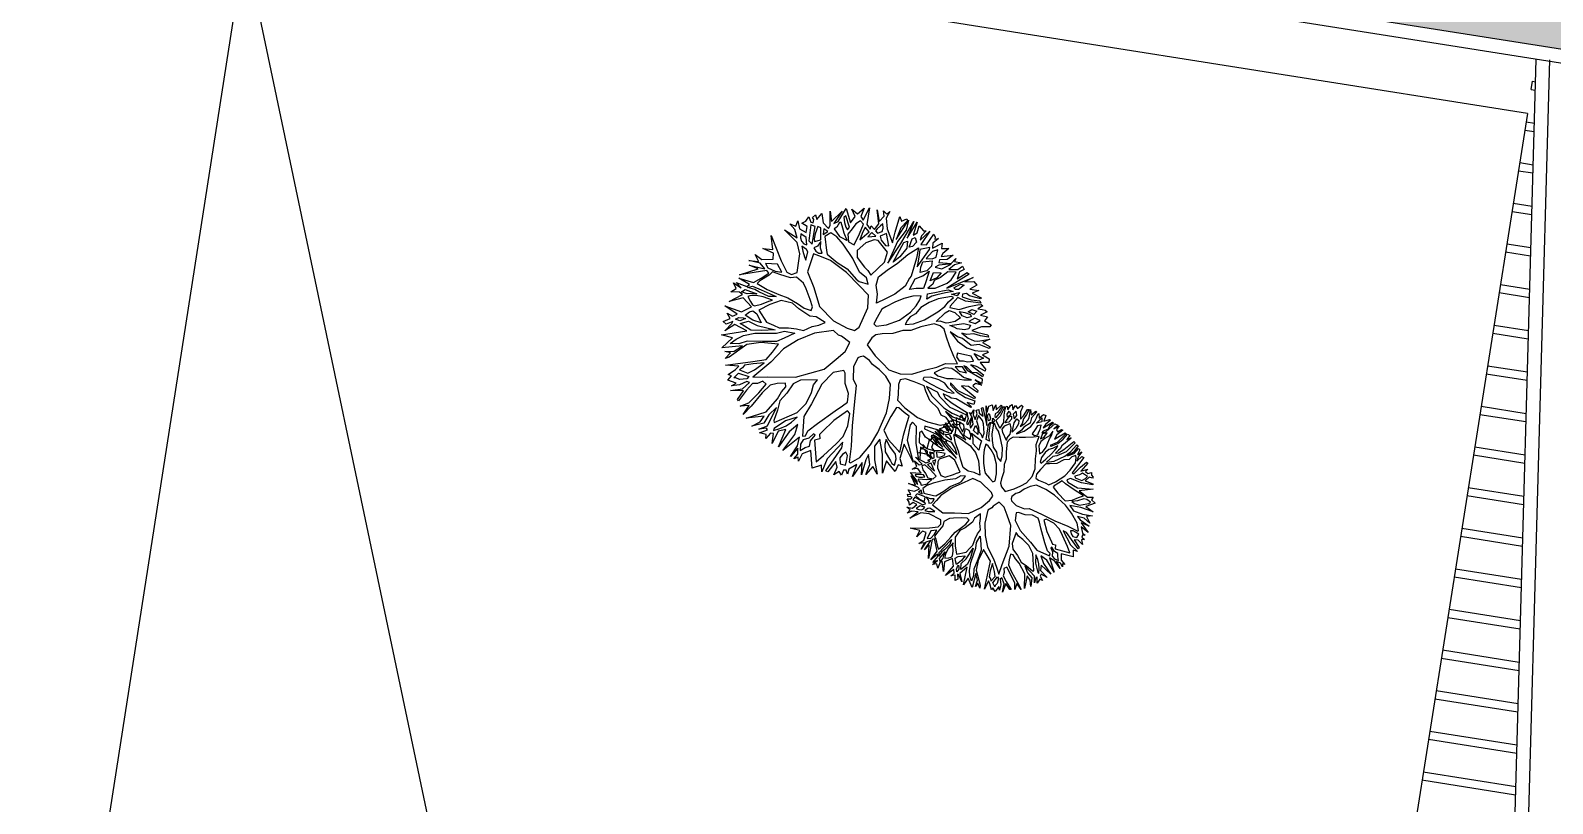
# Model space of a CAD drawing. Extents: x -640655 to -640254, y -1045449 to -1045159.
# Drawn here: x -640422.88 to -640400.66, y -1045404.73 to -1045393.44 of the extents above; entities that cross this region are included whole.
import ezdxf

# ---------------------------------------------------------------- set-up
doc = ezdxf.new("R2010")
doc.units = 0
doc.header["$MEASUREMENT"] = 0
doc.layers.get('0').update_dxf_attribs({"linetype": 'CONTINUOUS'})
for name, color, linetype in [('T_srafa', 8, 'CONTINUOUS'), ('T_stafaz', 7, 'CONTINUOUS'), ('T_tenka', 4, 'CONTINUOUS'), ('T_tlusta', 1, 'CONTINUOUS')]:
    doc.layers.add(name, color=color, linetype=linetype)

# ---------------------------------------------------------------- blocks, each defined once
blk = doc.blocks.new('A$C0C461CEA')
for p, q in [((0.101, 0.706), (0.094, 0.804)), ((0.094, 0.804), (0.195, 0.61)), ((0.214, 0.725), (0.134, 0.788)), ((0.134, 0.788), (0.212, 0.751)), ((0.191, 0.795), (0.205, 0.826)), ((0.231, 0.749), (0.191, 0.795)), ((0.205, 0.826), (0.247, 0.779)), ((0.247, 0.779), (0.283, 0.818)), ((0.283, 0.818), (0.273, 0.766)), ((0.303, 0.735), (0.335, 0.855)), ((0.335, 0.855), (0.332, 0.706)), ((0.448, 0.732), (0.381, 0.832)), ((0.381, 0.832), (0.473, 0.745)), ((0.483, 0.777), (0.463, 0.845)), ((0.463, 0.845), (0.503, 0.812)), ((0.473, 0.745), (0.483, 0.777)), ((0.503, 0.812), (0.541, 0.849)), ((0.541, 0.849), (0.523, 0.775)), ((0.523, 0.775), (0.552, 0.829)), ((0.552, 0.829), (0.55, 0.733)), ((0.572, 0.716), (0.592, 0.82)), ((0.592, 0.82), (0.599, 0.69)), ((0.732, 0.619), (0.623, 0.824)), ((0.623, 0.824), (0.721, 0.691)), ((0.721, 0.691), (0.725, 0.772)), ((0.725, 0.772), (0.739, 0.638)), ((0.773, 0.691), (0.762, 0.79)), ((0.762, 0.79), (0.78, 0.708)), ((-0.108, 0.579), (-0.136, 0.688)), ((-0.136, 0.688), (-0.031, 0.479)), ((-0.062, 0.681), (-0.084, 0.71)), ((-0.084, 0.71), (-0.025, 0.681)), ((0.086, 0.573), (-0.062, 0.681)), ((-0.025, 0.681), (-0.029, 0.73)), ((-0.029, 0.73), (-0.001, 0.656)), ((0.063, 0.606), (-0.009, 0.765)), ((-0.009, 0.765), (0.101, 0.706)), ((-0.001, 0.656), (0.063, 0.606)), ((0.049, 0.709), (0.1, 0.674)), ((0.071, 0.64), (0.049, 0.709)), ((0.1, 0.674), (0.148, 0.626)), ((0.195, 0.61), (0.214, 0.725)), ((0.212, 0.751), (0.231, 0.749)), ((0.212, 0.581), (0.226, 0.644)), ((0.226, 0.644), (0.236, 0.684)), ((0.236, 0.684), (0.278, 0.625)), ((0.256, 0.734), (0.28, 0.713)), ((0.257, 0.695), (0.256, 0.734)), ((0.272, 0.676), (0.257, 0.695)), ((0.291, 0.657), (0.272, 0.676)), ((0.273, 0.766), (0.303, 0.735)), ((0.28, 0.713), (0.29, 0.678)), ((0.29, 0.678), (0.291, 0.657)), ((0.298, 0.594), (0.316, 0.668)), ((0.316, 0.668), (0.354, 0.641)), ((0.332, 0.706), (0.398, 0.641)), ((0.398, 0.641), (0.448, 0.732)), ((0.438, 0.663), (0.419, 0.639)), ((0.471, 0.697), (0.438, 0.663)), ((0.482, 0.682), (0.471, 0.697)), ((0.492, 0.669), (0.482, 0.682)), ((0.49, 0.711), (0.491, 0.762)), ((0.505, 0.682), (0.49, 0.711)), ((0.491, 0.762), (0.519, 0.739)), ((0.503, 0.634), (0.492, 0.669)), ((0.518, 0.634), (0.505, 0.682)), ((0.519, 0.739), (0.518, 0.634)), ((0.539, 0.622), (0.547, 0.66)), ((0.544, 0.723), (0.568, 0.689)), ((0.547, 0.66), (0.544, 0.723)), ((0.55, 0.733), (0.572, 0.716)), ((0.568, 0.689), (0.562, 0.609)), ((0.6, 0.66), (0.581, 0.563)), ((0.599, 0.69), (0.656, 0.641)), ((0.629, 0.644), (0.6, 0.66)), ((0.699, 0.587), (0.629, 0.644)), ((0.739, 0.638), (0.773, 0.691)), ((0.785, 0.647), (0.756, 0.617)), ((0.78, 0.708), (0.782, 0.71)), ((0.782, 0.71), (0.826, 0.755)), ((0.811, 0.549), (0.785, 0.647)), ((0.826, 0.755), (0.807, 0.687)), ((0.807, 0.687), (0.84, 0.599)), ((1.024, 0.679), (0.847, 0.53)), ((0.888, 0.613), (0.897, 0.711)), ((0.897, 0.711), (0.915, 0.627)), ((0.915, 0.627), (1.024, 0.679)), ((-0.291, 0.473), (-0.326, 0.577)), ((-0.326, 0.577), (-0.279, 0.488)), ((-0.256, 0.522), (-0.284, 0.582)), ((-0.284, 0.582), (-0.25, 0.553)), ((-0.207, 0.472), (-0.256, 0.522)), ((-0.25, 0.553), (-0.251, 0.627)), ((-0.251, 0.627), (-0.205, 0.61)), ((-0.215, 0.587), (-0.164, 0.562)), ((-0.208, 0.57), (-0.215, 0.587)), ((-0.212, 0.536), (-0.208, 0.57)), ((-0.186, 0.48), (-0.212, 0.536)), ((-0.205, 0.61), (-0.205, 0.641)), ((-0.205, 0.641), (-0.143, 0.596)), ((-0.164, 0.562), (-0.163, 0.47)), ((-0.143, 0.596), (-0.108, 0.579)), ((-0.134, 0.562), (-0.138, 0.487)), ((-0.111, 0.544), (-0.134, 0.562)), ((-0.084, 0.536), (-0.111, 0.544)), ((-0.05, 0.471), (-0.084, 0.536)), ((0.115, 0.58), (0.071, 0.64)), ((0.141, 0.467), (0.086, 0.573)), ((0.154, 0.458), (0.115, 0.58)), ((0.148, 0.626), (0.198, 0.54)), ((0.198, 0.54), (0.234, 0.438)), ((0.236, 0.499), (0.212, 0.581)), ((0.278, 0.625), (0.267, 0.543)), ((0.267, 0.543), (0.281, 0.388)), ((0.299, 0.519), (0.298, 0.594)), ((0.359, 0.578), (0.299, 0.519)), ((0.392, 0.572), (0.318, 0.477)), ((0.354, 0.641), (0.373, 0.618)), ((0.373, 0.618), (0.359, 0.578)), ((0.469, 0.501), (0.392, 0.572)), ((0.419, 0.639), (0.417, 0.618)), ((0.417, 0.618), (0.449, 0.568)), ((0.449, 0.568), (0.492, 0.518)), ((0.492, 0.518), (0.511, 0.491)), ((0.512, 0.575), (0.503, 0.634)), ((0.511, 0.491), (0.512, 0.575)), ((0.53, 0.531), (0.539, 0.622)), ((0.551, 0.471), (0.53, 0.531)), ((0.562, 0.609), (0.551, 0.471)), ((0.581, 0.563), (0.574, 0.456)), ((0.656, 0.641), (0.716, 0.594)), ((0.735, 0.569), (0.699, 0.587)), ((0.716, 0.594), (0.732, 0.619)), ((0.736, 0.502), (0.735, 0.569)), ((0.756, 0.617), (0.75, 0.55)), ((0.75, 0.55), (0.759, 0.494)), ((0.759, 0.494), (0.811, 0.549)), ((0.847, 0.53), (0.772, 0.454)), ((0.84, 0.599), (0.888, 0.613)), ((1.039, 0.454), (1.103, 0.589)), ((1.103, 0.589), (1.074, 0.465)), ((1.137, 0.506), (1.166, 0.562)), ((1.166, 0.562), (1.164, 0.508)), ((-0.394, 0.371), (-0.482, 0.412)), ((-0.482, 0.412), (-0.394, 0.388)), ((-0.394, 0.388), (-0.424, 0.459)), ((-0.424, 0.459), (-0.372, 0.399)), ((-0.386, 0.487), (-0.377, 0.497)), ((-0.28, 0.452), (-0.386, 0.487)), ((-0.377, 0.497), (-0.291, 0.473)), ((-0.372, 0.399), (-0.265, 0.347)), ((-0.209, 0.421), (-0.28, 0.452)), ((-0.279, 0.488), (-0.209, 0.448)), ((-0.209, 0.448), (-0.207, 0.472)), ((-0.194, 0.381), (-0.209, 0.421)), ((-0.163, 0.47), (-0.186, 0.48)), ((-0.157, 0.436), (-0.114, 0.321)), ((-0.081, 0.391), (-0.157, 0.436)), ((-0.138, 0.487), (-0.095, 0.443)), ((-0.095, 0.443), (-0.013, 0.385)), ((0.012, 0.333), (-0.081, 0.391)), ((-0.013, 0.385), (-0.05, 0.471)), ((-0.031, 0.479), (0.019, 0.379)), ((0.175, 0.322), (0.141, 0.467)), ((0.193, 0.345), (0.154, 0.458)), ((0.234, 0.438), (0.258, 0.367)), ((0.281, 0.388), (0.236, 0.499)), ((0.314, 0.414), (0.309, 0.363)), ((0.318, 0.477), (0.314, 0.414)), ((0.532, 0.422), (0.469, 0.501)), ((0.54, 0.324), (0.532, 0.422)), ((0.574, 0.456), (0.571, 0.374)), ((0.738, 0.409), (0.736, 0.502)), ((0.76, 0.363), (0.738, 0.409)), ((0.772, 0.454), (0.768, 0.41)), ((0.768, 0.41), (0.8, 0.37)), ((0.8, 0.37), (0.955, 0.401)), ((0.955, 0.401), (1.039, 0.454)), ((1.022, 0.404), (0.983, 0.384)), ((1.008, 0.359), (1.022, 0.404)), ((1.06, 0.421), (1.046, 0.396)), ((1.046, 0.396), (1.046, 0.37)), ((1.046, 0.37), (1.102, 0.394)), ((1.085, 0.438), (1.06, 0.421)), ((1.074, 0.465), (1.137, 0.506)), ((1.117, 0.447), (1.085, 0.438)), ((1.102, 0.394), (1.117, 0.447)), ((1.154, 0.472), (1.142, 0.409)), ((1.142, 0.409), (1.193, 0.416)), ((1.216, 0.393), (1.151, 0.377)), ((1.213, 0.508), (1.154, 0.472)), ((1.164, 0.508), (1.213, 0.508)), ((1.193, 0.416), (1.206, 0.47)), ((1.206, 0.47), (1.232, 0.441)), ((1.216, 0.353), (1.216, 0.393)), ((1.232, 0.441), (1.276, 0.429)), ((1.276, 0.429), (1.239, 0.399)), ((1.239, 0.399), (1.239, 0.378)), ((1.266, 0.383), (1.281, 0.398)), ((1.281, 0.398), (1.308, 0.383)), ((-0.495, 0.221), (-0.55, 0.309)), ((-0.55, 0.309), (-0.495, 0.256)), ((-0.436, 0.238), (-0.503, 0.376)), ((-0.503, 0.376), (-0.397, 0.235)), ((-0.256, 0.32), (-0.394, 0.371)), ((-0.265, 0.347), (-0.176, 0.312)), ((-0.174, 0.275), (-0.256, 0.32)), ((-0.162, 0.346), (-0.194, 0.381)), ((-0.176, 0.312), (-0.162, 0.346)), ((-0.142, 0.224), (-0.174, 0.275)), ((-0.114, 0.321), (-0.04, 0.095)), ((0.154, 0.269), (0.012, 0.333)), ((0.019, 0.379), (0.096, 0.349)), ((0.096, 0.349), (0.175, 0.322)), ((0.266, 0.178), (0.154, 0.269)), ((0.24, 0.295), (0.193, 0.345)), ((0.308, 0.222), (0.24, 0.295)), ((0.258, 0.367), (0.296, 0.309)), ((0.296, 0.309), (0.308, 0.222)), ((0.309, 0.363), (0.334, 0.286)), ((0.334, 0.286), (0.348, 0.221)), ((0.485, 0.148), (0.513, 0.258)), ((0.513, 0.258), (0.54, 0.324)), ((0.551, 0.283), (0.534, 0.218)), ((0.571, 0.374), (0.551, 0.283)), ((0.694, 0.255), (0.731, 0.289)), ((0.834, 0.289), (0.726, 0.197)), ((0.731, 0.289), (0.76, 0.363)), ((0.992, 0.29), (0.834, 0.289)), ((0.943, 0.354), (0.922, 0.336)), ((0.922, 0.336), (0.992, 0.342)), ((0.983, 0.384), (0.943, 0.354)), ((0.99, 0.219), (0.992, 0.29)), ((0.992, 0.342), (1.008, 0.359)), ((1.019, 0.28), (1.014, 0.25)), ((1.04, 0.305), (1.019, 0.28)), ((1.065, 0.28), (1.04, 0.305)), ((1.057, 0.251), (1.11, 0.266)), ((1.084, 0.364), (1.065, 0.329)), ((1.065, 0.329), (1.216, 0.353)), ((1.11, 0.266), (1.065, 0.28)), ((1.151, 0.377), (1.084, 0.364)), ((1.115, 0.327), (1.094, 0.318)), ((1.094, 0.318), (1.123, 0.272)), ((1.157, 0.334), (1.115, 0.327)), ((1.123, 0.272), (1.221, 0.303)), ((1.223, 0.332), (1.157, 0.334)), ((1.221, 0.277), (1.173, 0.268)), ((1.173, 0.268), (1.209, 0.239)), ((1.209, 0.239), (1.221, 0.277)), ((1.221, 0.303), (1.223, 0.332)), ((1.265, 0.299), (1.236, 0.242)), ((1.239, 0.378), (1.266, 0.383)), ((1.263, 0.236), (1.379, 0.275)), ((1.336, 0.335), (1.265, 0.299)), ((1.308, 0.383), (1.275, 0.358)), ((1.275, 0.358), (1.336, 0.335)), ((1.379, 0.275), (1.301, 0.236)), ((-0.612, 0.165), (-0.577, 0.172)), ((-0.557, 0.142), (-0.612, 0.165)), ((-0.577, 0.172), (-0.583, 0.229)), ((-0.583, 0.229), (-0.536, 0.174)), ((-0.551, 0.117), (-0.557, 0.142)), ((-0.526, 0.187), (-0.556, 0.247)), ((-0.556, 0.247), (-0.505, 0.187)), ((-0.536, 0.174), (-0.526, 0.187)), ((-0.505, 0.187), (-0.335, 0.163)), ((-0.495, 0.256), (-0.436, 0.238)), ((-0.415, 0.205), (-0.495, 0.221)), ((-0.444, 0.15), (-0.46, 0.141)), ((-0.46, 0.141), (-0.318, -0.013)), ((-0.353, 0.149), (-0.444, 0.15)), ((-0.335, 0.163), (-0.415, 0.205)), ((-0.397, 0.235), (-0.263, 0.181)), ((-0.273, 0.155), (-0.353, 0.149)), ((-0.191, 0.121), (-0.273, 0.155)), ((-0.263, 0.181), (-0.194, 0.167)), ((-0.194, 0.167), (-0.145, 0.146)), ((-0.145, 0.146), (-0.114, 0.159)), ((-0.114, 0.159), (-0.142, 0.224)), ((0.364, 0.065), (0.266, 0.178)), ((0.348, 0.221), (0.354, 0.16)), ((0.354, 0.16), (0.409, 0.103)), ((0.498, 0.096), (0.485, 0.148)), ((0.534, 0.218), (0.533, 0.155)), ((0.533, 0.155), (0.567, 0.153)), ((0.567, 0.153), (0.619, 0.192)), ((0.726, 0.197), (0.588, 0.099)), ((0.619, 0.192), (0.694, 0.255)), ((0.934, -0.024), (0.985, 0.138)), ((0.985, 0.138), (0.99, 0.219)), ((1.029, 0.181), (0.99, 0.078)), ((1.014, 0.25), (1.022, 0.223)), ((1.022, 0.223), (1.057, 0.251)), ((1.054, 0.196), (1.029, 0.181)), ((1.161, 0.247), (1.054, 0.196)), ((1.15, 0.081), (1.193, 0.151)), ((1.207, 0.21), (1.161, 0.247)), ((1.193, 0.151), (1.207, 0.21)), ((1.249, 0.194), (1.201, 0.132)), ((1.201, 0.132), (1.201, 0.118)), ((1.236, 0.242), (1.263, 0.236)), ((1.242, 0.105), (1.277, 0.128)), ((1.268, 0.179), (1.249, 0.194)), ((1.314, 0.169), (1.268, 0.179)), ((1.277, 0.128), (1.319, 0.158)), ((1.411, 0.18), (1.289, 0.213)), ((1.289, 0.213), (1.317, 0.184)), ((1.327, 0.131), (1.294, 0.108)), ((1.301, 0.236), (1.411, 0.18)), ((1.305, 0.077), (1.384, 0.138)), ((1.319, 0.158), (1.314, 0.169)), ((1.317, 0.184), (1.443, 0.155)), ((1.367, 0.149), (1.327, 0.131)), ((1.443, 0.155), (1.34, 0.081)), ((1.384, 0.138), (1.367, 0.149)), ((-0.493, -0.002), (-0.644, 0.041)), ((-0.644, 0.041), (-0.485, 0.03)), ((-0.635, 0.101), (-0.551, 0.117)), ((-0.519, 0.086), (-0.635, 0.101)), ((-0.509, 0.126), (-0.526, 0.126)), ((-0.526, 0.126), (-0.492, 0.08)), ((-0.485, 0.03), (-0.519, 0.086)), ((-0.416, 0.057), (-0.509, 0.126)), ((-0.492, 0.08), (-0.453, 0.038)), ((-0.453, 0.038), (-0.411, 0.003)), ((-0.354, -0.026), (-0.416, 0.057)), ((-0.411, 0.003), (-0.354, -0.026)), ((-0.099, 0.096), (-0.191, 0.121)), ((-0.05, 0.048), (-0.099, 0.096)), ((0, -0.086), (-0.05, 0.048)), ((-0.04, 0.095), (0.101, -0.11)), ((0.435, -0.079), (0.364, 0.065)), ((0.409, 0.103), (0.439, 0.053)), ((0.439, 0.053), (0.476, 0.01)), ((0.476, 0.01), (0.498, 0.096)), ((0.588, 0.099), (0.514, -0.053)), ((0.99, 0.078), (0.966, -0.017)), ((1.064, -0.035), (1.15, 0.081)), ((1.184, 0.044), (1.176, -0.007)), ((1.242, 0.072), (1.184, 0.044)), ((1.201, 0.118), (1.192, 0.06)), ((1.192, 0.06), (1.242, 0.105)), ((1.297, 0.051), (1.242, 0.072)), ((1.294, 0.108), (1.276, 0.086)), ((1.276, 0.086), (1.305, 0.077)), ((1.347, 0.037), (1.297, 0.051)), ((1.34, 0.081), (1.406, 0.061)), ((1.386, 0.006), (1.347, 0.037)), ((1.367, -0.026), (1.386, 0.006)), ((1.421, 0.016), (1.398, -0.011)), ((1.406, 0.061), (1.454, 0.109)), ((1.495, 0.013), (1.421, 0.016)), ((1.454, 0.109), (1.431, 0.05)), ((1.431, 0.05), (1.495, 0.013)), ((-0.672, -0.144), (-0.697, -0.115)), ((-0.697, -0.115), (-0.649, -0.134)), ((-0.599, -0.118), (-0.687, -0.081)), ((-0.687, -0.081), (-0.582, -0.108)), ((-0.508, -0.101), (-0.659, -0.004)), ((-0.659, -0.004), (-0.5, -0.057)), ((-0.649, -0.134), (-0.599, -0.118)), ((-0.582, -0.108), (-0.544, -0.105)), ((-0.544, -0.105), (-0.508, -0.101)), ((-0.5, -0.057), (-0.412, -0.054)), ((-0.412, -0.054), (-0.493, -0.002)), ((-0.33, -0.078), (-0.491, -0.12)), ((-0.491, -0.12), (-0.481, -0.145)), ((-0.208, -0.104), (-0.33, -0.078)), ((-0.318, -0.013), (-0.221, -0.06)), ((-0.221, -0.06), (-0.118, -0.072)), ((-0.023, -0.134), (-0.208, -0.104)), ((-0.118, -0.072), (-0.051, -0.067)), ((-0.051, -0.067), (0, -0.086)), ((0.101, -0.11), (0.215, -0.18)), ((0.412, -0.132), (0.435, -0.079)), ((0.514, -0.053), (0.492, -0.182)), ((0.864, -0.159), (0.934, -0.024)), ((0.908, -0.119), (0.897, -0.15)), ((0.966, -0.017), (0.908, -0.119)), ((0.946, -0.198), (0.973, -0.127)), ((0.973, -0.127), (1.064, -0.035)), ((1.084, -0.067), (1.026, -0.151)), ((1.138, -0.047), (1.084, -0.067)), ((1.225, -0.095), (1.138, -0.047)), ((1.176, -0.007), (1.277, -0.02)), ((1.271, -0.153), (1.225, -0.095)), ((1.231, -0.04), (1.321, -0.091)), ((1.289, -0.041), (1.231, -0.04)), ((1.277, -0.02), (1.367, -0.026)), ((1.324, -0.116), (1.277, -0.096)), ((1.277, -0.096), (1.303, -0.157)), ((1.346, -0.047), (1.289, -0.041)), ((1.303, -0.157), (1.324, -0.116)), ((1.321, -0.091), (1.346, -0.047)), ((1.374, -0.053), (1.346, -0.093)), ((1.346, -0.093), (1.374, -0.091)), ((1.374, -0.091), (1.353, -0.129)), ((1.514, -0.029), (1.374, -0.053)), ((1.398, -0.011), (1.514, -0.029)), ((1.41, -0.147), (1.519, -0.094)), ((1.519, -0.094), (1.431, -0.145)), ((-0.721, -0.288), (-0.583, -0.227)), ((-0.701, -0.157), (-0.672, -0.144)), ((-0.634, -0.167), (-0.701, -0.157)), ((-0.49, -0.229), (-0.658, -0.302)), ((-0.583, -0.227), (-0.634, -0.167)), ((-0.561, -0.129), (-0.611, -0.142)), ((-0.611, -0.142), (-0.575, -0.175)), ((-0.575, -0.175), (-0.552, -0.204)), ((-0.519, -0.137), (-0.561, -0.129)), ((-0.552, -0.204), (-0.506, -0.197)), ((-0.491, -0.179), (-0.519, -0.137)), ((-0.506, -0.197), (-0.448, -0.22)), ((-0.444, -0.203), (-0.491, -0.179)), ((-0.465, -0.267), (-0.49, -0.229)), ((-0.481, -0.145), (-0.435, -0.149)), ((-0.431, -0.251), (-0.465, -0.267)), ((-0.448, -0.22), (-0.444, -0.203)), ((-0.435, -0.149), (-0.35, -0.207)), ((-0.402, -0.266), (-0.431, -0.251)), ((-0.35, -0.207), (-0.2, -0.314)), ((0.101, -0.19), (-0.023, -0.134)), ((0.147, -0.271), (0.101, -0.19)), ((0.215, -0.18), (0.302, -0.23)), ((0.302, -0.23), (0.386, -0.241)), ((0.386, -0.241), (0.412, -0.157)), ((0.412, -0.157), (0.412, -0.132)), ((0.492, -0.182), (0.493, -0.246)), ((0.493, -0.246), (0.533, -0.274)), ((0.814, -0.262), (0.864, -0.159)), ((0.897, -0.15), (0.901, -0.228)), ((0.901, -0.228), (0.946, -0.198)), ((1.009, -0.187), (0.98, -0.225)), ((0.98, -0.225), (1.12, -0.297)), ((1.026, -0.151), (1.009, -0.187)), ((1.208, -0.294), (1.276, -0.187)), ((1.287, -0.212), (1.256, -0.26)), ((1.262, -0.288), (1.356, -0.236)), ((1.276, -0.187), (1.271, -0.153)), ((1.318, -0.192), (1.287, -0.212)), ((1.394, -0.229), (1.298, -0.308)), ((1.356, -0.236), (1.318, -0.192)), ((1.347, -0.14), (1.333, -0.161)), ((1.333, -0.161), (1.36, -0.194)), ((1.368, -0.148), (1.347, -0.14)), ((1.353, -0.129), (1.41, -0.147)), ((1.36, -0.194), (1.389, -0.194)), ((1.4, -0.166), (1.368, -0.148)), ((1.389, -0.194), (1.421, -0.179)), ((1.476, -0.191), (1.394, -0.229)), ((1.421, -0.179), (1.4, -0.166)), ((1.431, -0.145), (1.486, -0.17)), ((1.541, -0.201), (1.476, -0.191)), ((1.486, -0.17), (1.527, -0.148)), ((1.527, -0.148), (1.511, -0.184)), ((1.511, -0.184), (1.541, -0.201)), ((-0.722, -0.374), (-0.67, -0.354)), ((-0.605, -0.381), (-0.722, -0.374)), ((-0.67, -0.354), (-0.721, -0.288)), ((-0.658, -0.302), (-0.588, -0.343)), ((-0.429, -0.459), (-0.605, -0.381)), ((-0.588, -0.343), (-0.459, -0.411)), ((-0.281, -0.328), (-0.402, -0.266)), ((-0.167, -0.411), (-0.281, -0.328)), ((-0.2, -0.314), (-0.141, -0.358)), ((-0.141, -0.358), (-0.098, -0.387)), ((-0.098, -0.387), (-0.025, -0.371)), ((-0.025, -0.371), (0.046, -0.318)), ((0.046, -0.318), (0.128, -0.29)), ((0.101, -0.37), (0.06, -0.41)), ((0.202, -0.337), (0.101, -0.37)), ((0.128, -0.29), (0.147, -0.271)), ((0.284, -0.347), (0.202, -0.337)), ((0.301, -0.364), (0.284, -0.347)), ((0.313, -0.389), (0.301, -0.364)), ((0.533, -0.274), (0.71, -0.29)), ((0.601, -0.382), (0.587, -0.408)), ((0.66, -0.39), (0.601, -0.382)), ((0.71, -0.29), (0.814, -0.262)), ((0.773, -0.347), (0.846, -0.329)), ((0.833, -0.407), (0.773, -0.347)), ((0.846, -0.329), (0.914, -0.295)), ((0.914, -0.295), (0.987, -0.292)), ((0.987, -0.292), (1.076, -0.35)), ((1.076, -0.35), (1.146, -0.402)), ((1.12, -0.297), (1.208, -0.294)), ((1.322, -0.346), (1.122, -0.328)), ((1.122, -0.328), (1.314, -0.377)), ((1.146, -0.366), (1.331, -0.398)), ((1.205, -0.406), (1.146, -0.366)), ((1.256, -0.26), (1.262, -0.288)), ((1.298, -0.308), (1.389, -0.301)), ((1.314, -0.377), (1.526, -0.421)), ((1.436, -0.382), (1.322, -0.346)), ((1.439, -0.334), (1.334, -0.329)), ((1.334, -0.329), (1.521, -0.375)), ((1.389, -0.301), (1.527, -0.295)), ((1.521, -0.375), (1.436, -0.382)), ((1.513, -0.369), (1.439, -0.334)), ((1.527, -0.295), (1.496, -0.321)), ((1.496, -0.321), (1.528, -0.358)), ((1.528, -0.358), (1.513, -0.369)), ((-0.671, -0.512), (-0.715, -0.477)), ((-0.715, -0.477), (-0.643, -0.483)), ((-0.705, -0.422), (-0.705, -0.403)), ((-0.705, -0.403), (-0.475, -0.468)), ((-0.602, -0.457), (-0.705, -0.422)), ((-0.697, -0.539), (-0.671, -0.512)), ((-0.643, -0.483), (-0.602, -0.457)), ((-0.562, -0.478), (-0.608, -0.497)), ((-0.608, -0.497), (-0.603, -0.545)), ((-0.528, -0.49), (-0.562, -0.478)), ((-0.5, -0.512), (-0.528, -0.49)), ((-0.523, -0.534), (-0.5, -0.512)), ((-0.475, -0.468), (-0.429, -0.459)), ((-0.459, -0.411), (-0.383, -0.446)), ((-0.274, -0.489), (-0.439, -0.537)), ((-0.383, -0.446), (-0.284, -0.456)), ((-0.284, -0.456), (-0.182, -0.436)), ((-0.099, -0.448), (-0.274, -0.489)), ((-0.182, -0.436), (-0.167, -0.411)), ((0.06, -0.41), (-0.099, -0.448)), ((0.252, -0.551), (0.271, -0.484)), ((0.271, -0.484), (0.295, -0.448)), ((0.295, -0.448), (0.313, -0.389)), ((0.348, -0.481), (0.309, -0.559)), ((0.414, -0.386), (0.348, -0.481)), ((0.482, -0.404), (0.414, -0.386)), ((0.518, -0.429), (0.482, -0.404)), ((0.544, -0.477), (0.518, -0.429)), ((0.574, -0.561), (0.544, -0.477)), ((0.587, -0.408), (0.628, -0.487)), ((0.628, -0.487), (0.7, -0.576)), ((0.74, -0.406), (0.66, -0.39)), ((0.768, -0.431), (0.74, -0.406)), ((0.831, -0.489), (0.768, -0.431)), ((0.885, -0.552), (0.831, -0.489)), ((0.896, -0.469), (0.833, -0.407)), ((0.987, -0.527), (0.896, -0.469)), ((1.146, -0.402), (1.247, -0.462)), ((1.293, -0.438), (1.205, -0.406)), ((1.247, -0.462), (1.328, -0.531)), ((1.35, -0.423), (1.293, -0.438)), ((1.308, -0.455), (1.382, -0.454)), ((1.323, -0.478), (1.308, -0.455)), ((1.367, -0.498), (1.323, -0.478)), ((1.331, -0.398), (1.35, -0.423)), ((1.403, -0.475), (1.367, -0.498)), ((1.526, -0.421), (1.375, -0.412)), ((1.375, -0.412), (1.53, -0.449)), ((1.382, -0.454), (1.403, -0.475)), ((1.53, -0.449), (1.415, -0.452)), ((1.415, -0.452), (1.445, -0.477)), ((1.445, -0.477), (1.505, -0.474)), ((1.505, -0.474), (1.477, -0.522)), ((-0.651, -0.541), (-0.697, -0.539)), ((-0.537, -0.67), (-0.676, -0.63)), ((-0.676, -0.63), (-0.569, -0.633)), ((-0.67, -0.585), (-0.643, -0.564)), ((-0.628, -0.583), (-0.67, -0.585)), ((-0.643, -0.564), (-0.651, -0.541)), ((-0.569, -0.633), (-0.628, -0.583)), ((-0.603, -0.545), (-0.555, -0.54)), ((-0.569, -0.566), (-0.571, -0.578)), ((-0.571, -0.578), (-0.503, -0.638)), ((-0.439, -0.537), (-0.569, -0.566)), ((-0.555, -0.54), (-0.523, -0.534)), ((-0.503, -0.638), (-0.373, -0.687)), ((0.165, -0.682), (0.215, -0.623)), ((0.215, -0.623), (0.252, -0.551)), ((0.276, -0.629), (0.273, -0.73)), ((0.309, -0.559), (0.276, -0.629)), ((0.627, -0.632), (0.574, -0.561)), ((0.648, -0.697), (0.627, -0.632)), ((0.68, -0.635), (0.71, -0.698)), ((0.723, -0.641), (0.68, -0.635)), ((0.7, -0.576), (0.793, -0.643)), ((0.755, -0.654), (0.723, -0.641)), ((0.927, -0.618), (0.885, -0.552)), ((0.953, -0.683), (0.927, -0.618)), ((0.973, -0.572), (1.072, -0.589)), ((0.997, -0.622), (0.973, -0.572)), ((1.063, -0.541), (0.987, -0.527)), ((1.018, -0.681), (0.997, -0.622)), ((1.084, -0.55), (1.063, -0.541)), ((1.072, -0.589), (1.119, -0.642)), ((1.24, -0.542), (1.084, -0.55)), ((1.119, -0.642), (1.171, -0.679)), ((1.135, -0.61), (1.181, -0.601)), ((1.169, -0.658), (1.135, -0.61)), ((1.271, -0.556), (1.173, -0.572)), ((1.173, -0.572), (1.345, -0.623)), ((1.181, -0.601), (1.228, -0.603)), ((1.228, -0.603), (1.262, -0.674)), ((1.328, -0.531), (1.24, -0.542)), ((1.339, -0.652), (1.266, -0.621)), ((1.266, -0.621), (1.279, -0.67)), ((1.32, -0.545), (1.271, -0.556)), ((1.362, -0.62), (1.32, -0.545)), ((1.345, -0.623), (1.362, -0.62)), ((1.492, -0.575), (1.361, -0.539)), ((1.361, -0.539), (1.376, -0.585)), ((1.404, -0.631), (1.364, -0.641)), ((1.364, -0.641), (1.432, -0.706)), ((1.376, -0.585), (1.48, -0.613)), ((1.434, -0.521), (1.395, -0.521)), ((1.395, -0.521), (1.492, -0.575)), ((1.457, -0.664), (1.404, -0.631)), ((1.485, -0.543), (1.434, -0.521)), ((1.461, -0.634), (1.444, -0.636)), ((1.444, -0.636), (1.457, -0.664)), ((1.48, -0.613), (1.461, -0.634)), ((1.477, -0.522), (1.485, -0.543)), ((-0.639, -0.698), (-0.537, -0.67)), ((-0.507, -0.691), (-0.639, -0.698)), ((-0.54, -0.767), (-0.622, -0.732)), ((-0.622, -0.732), (-0.532, -0.735)), ((-0.483, -0.76), (-0.59, -0.822)), ((-0.59, -0.822), (-0.54, -0.767)), ((-0.532, -0.735), (-0.456, -0.699)), ((-0.456, -0.699), (-0.507, -0.691)), ((-0.374, -0.724), (-0.483, -0.76)), ((-0.416, -0.81), (-0.302, -0.746)), ((-0.302, -0.746), (-0.374, -0.724)), ((-0.373, -0.687), (-0.256, -0.714)), ((-0.221, -0.753), (-0.283, -0.813)), ((-0.256, -0.714), (-0.076, -0.727)), ((-0.092, -0.771), (-0.221, -0.753)), ((-0.076, -0.727), (0.048, -0.713)), ((0.048, -0.713), (0.165, -0.682)), ((0.185, -0.745), (0.103, -0.771)), ((0.227, -0.745), (0.185, -0.745)), ((0.25, -0.786), (0.227, -0.745)), ((0.273, -0.73), (0.303, -0.824)), ((0.706, -0.765), (0.648, -0.697)), ((0.766, -0.864), (0.706, -0.765)), ((0.71, -0.698), (0.771, -0.775)), ((0.793, -0.687), (0.755, -0.654)), ((0.793, -0.643), (0.86, -0.669)), ((0.861, -0.713), (0.793, -0.687)), ((0.86, -0.669), (0.919, -0.683)), ((0.923, -0.765), (0.861, -0.713)), ((0.919, -0.683), (0.953, -0.683)), ((0.975, -0.826), (0.923, -0.765)), ((0.943, -0.738), (0.987, -0.729)), ((0.979, -0.769), (0.943, -0.738)), ((1.005, -0.804), (0.979, -0.769)), ((0.987, -0.729), (1.026, -0.796)), ((1.087, -0.68), (1.018, -0.681)), ((1.033, -0.716), (1.053, -0.774)), ((1.078, -0.743), (1.033, -0.716)), ((1.111, -0.744), (1.078, -0.743)), ((1.171, -0.679), (1.087, -0.68)), ((1.099, -0.713), (1.174, -0.717)), ((1.139, -0.759), (1.099, -0.713)), ((1.151, -0.786), (1.111, -0.744)), ((1.193, -0.78), (1.139, -0.759)), ((1.218, -0.683), (1.169, -0.658)), ((1.174, -0.717), (1.193, -0.78)), ((1.262, -0.674), (1.218, -0.683)), ((1.22, -0.716), (1.225, -0.775)), ((1.246, -0.741), (1.22, -0.716)), ((1.269, -0.792), (1.246, -0.741)), ((1.292, -0.73), (1.269, -0.733)), ((1.269, -0.733), (1.293, -0.833)), ((1.279, -0.67), (1.304, -0.696)), ((1.314, -0.791), (1.292, -0.73)), ((1.304, -0.696), (1.367, -0.69)), ((1.351, -0.74), (1.321, -0.736)), ((1.321, -0.736), (1.366, -0.826)), ((1.367, -0.69), (1.339, -0.652)), ((1.406, -0.775), (1.351, -0.74)), ((1.432, -0.706), (1.386, -0.715)), ((1.386, -0.715), (1.406, -0.775)), ((-0.568, -0.862), (-0.416, -0.81)), ((-0.457, -0.859), (-0.568, -0.862)), ((-0.519, -0.958), (-0.457, -0.859)), ((-0.446, -0.892), (-0.463, -0.909)), ((-0.388, -0.824), (-0.446, -0.892)), ((-0.329, -0.8), (-0.388, -0.824)), ((-0.381, -0.913), (-0.335, -0.847)), ((-0.322, -0.887), (-0.355, -0.942)), ((-0.335, -0.847), (-0.287, -0.798)), ((-0.287, -0.798), (-0.329, -0.8)), ((-0.283, -0.813), (-0.322, -0.887)), ((-0.004, -0.791), (-0.092, -0.771)), ((-0.04, -0.918), (-0.024, -0.869)), ((0.014, -0.86), (-0.027, -0.987)), ((-0.024, -0.869), (-0.002, -0.812)), ((-0.002, -0.812), (-0.004, -0.791)), ((0.055, -0.78), (0.014, -0.86)), ((0.103, -0.771), (0.055, -0.78)), ((0.243, -0.953), (0.249, -0.862)), ((0.249, -0.862), (0.25, -0.786)), ((0.303, -0.824), (0.376, -0.924)), ((0.766, -0.918), (0.766, -0.864)), ((0.771, -0.775), (0.873, -0.86)), ((0.789, -0.874), (0.884, -0.921)), ((0.804, -0.903), (0.789, -0.874)), ((0.873, -0.86), (0.932, -0.9)), ((1.031, -0.928), (0.975, -0.826)), ((1.045, -0.869), (1.005, -0.804)), ((1.026, -0.796), (1.051, -0.84)), ((1.075, -0.925), (1.045, -0.869)), ((1.051, -0.84), (1.075, -0.882)), ((1.053, -0.774), (1.127, -0.856)), ((1.075, -0.882), (1.075, -0.925)), ((1.259, -1.006), (1.085, -0.865)), ((1.085, -0.865), (1.242, -1.046)), ((1.127, -0.856), (1.163, -0.878)), ((1.217, -0.83), (1.151, -0.786)), ((1.163, -0.878), (1.239, -0.897)), ((1.239, -0.897), (1.217, -0.83)), ((1.225, -0.775), (1.289, -0.835)), ((1.293, -0.863), (1.24, -0.831)), ((1.24, -0.831), (1.264, -0.903)), ((1.289, -0.835), (1.269, -0.792)), ((1.293, -0.833), (1.345, -0.856)), ((1.327, -0.913), (1.293, -0.863)), ((1.366, -0.826), (1.314, -0.791)), ((1.345, -0.856), (1.318, -0.856)), ((1.318, -0.856), (1.327, -0.913)), ((-0.458, -0.964), (-0.519, -0.958)), ((-0.463, -0.909), (-0.469, -0.936)), ((-0.469, -0.936), (-0.415, -0.93)), ((-0.456, -0.999), (-0.458, -0.964)), ((-0.402, -0.959), (-0.456, -0.999)), ((-0.415, -0.93), (-0.381, -0.913)), ((-0.275, -0.955), (-0.402, -0.959)), ((-0.396, -1.075), (-0.275, -0.955)), ((-0.237, -0.968), (-0.396, -1.075)), ((-0.355, -0.942), (-0.206, -0.924)), ((-0.105, -0.95), (-0.237, -0.968)), ((-0.235, -1.047), (-0.102, -1.004)), ((-0.206, -0.924), (-0.095, -0.918)), ((-0.078, -0.962), (-0.105, -0.95)), ((-0.102, -1.004), (-0.078, -0.962)), ((-0.095, -0.918), (-0.04, -0.918)), ((-0.027, -0.987), (-0.034, -1.08)), ((0.142, -1.04), (0.206, -0.982)), ((0.246, -0.974), (0.184, -1.043)), ((0.206, -0.982), (0.243, -0.953)), ((0.23, -1.077), (0.246, -0.974)), ((0.277, -0.999), (0.264, -1.085)), ((0.292, -0.925), (0.277, -0.999)), ((0.309, -0.927), (0.292, -0.925)), ((0.33, -0.981), (0.309, -0.927)), ((0.333, -1.053), (0.33, -0.981)), ((0.374, -0.999), (0.362, -1.036)), ((0.41, -1.033), (0.374, -0.999)), ((0.376, -0.924), (0.427, -1.003)), ((0.427, -1.003), (0.48, -1.062)), ((0.631, -1.046), (0.693, -0.999)), ((0.746, -1.013), (0.692, -1.098)), ((0.693, -0.999), (0.75, -0.958)), ((0.726, -1.085), (0.746, -1.013)), ((0.75, -0.958), (0.766, -0.918)), ((0.793, -1.031), (0.796, -0.994)), ((0.796, -0.994), (0.85, -1.098)), ((0.804, -0.956), (0.804, -0.903)), ((0.813, -0.977), (0.804, -0.956)), ((0.841, -1.024), (0.813, -0.977)), ((0.885, -1.058), (0.841, -1.024)), ((0.884, -0.921), (0.914, -0.946)), ((0.914, -0.998), (0.885, -1.058)), ((0.914, -0.946), (0.914, -0.998)), ((0.932, -0.9), (0.98, -0.916)), ((0.939, -0.942), (0.95, -1.023)), ((0.95, -0.942), (0.939, -0.942)), ((1.04, -0.98), (0.95, -0.942)), ((0.95, -1.023), (1.001, -1.095)), ((0.98, -0.916), (1.029, -0.945)), ((1.029, -0.945), (1.031, -0.928)), ((1.032, -1.052), (1.04, -0.98)), ((1.05, -0.921), (1.086, -0.98)), ((1.051, -0.97), (1.05, -0.921)), ((1.086, -0.98), (1.051, -0.97)), ((1.059, -1.012), (1.058, -1.092)), ((1.08, -1.009), (1.059, -1.012)), ((1.097, -1.037), (1.08, -1.009)), ((1.098, -0.94), (1.107, -0.921)), ((1.105, -0.963), (1.098, -0.94)), ((1.156, -0.996), (1.105, -0.963)), ((1.107, -0.921), (1.156, -0.965)), ((1.156, -0.965), (1.156, -0.996)), ((1.242, -1.046), (1.185, -0.992)), ((1.185, -0.992), (1.213, -1.063)), ((1.249, -0.922), (1.189, -0.924)), ((1.189, -0.924), (1.265, -0.987)), ((1.281, -0.953), (1.249, -0.922)), ((1.265, -0.987), (1.259, -1.006)), ((1.264, -0.903), (1.302, -0.93)), ((1.302, -0.93), (1.281, -0.953)), ((-0.36, -1.114), (-0.235, -1.047)), ((-0.351, -1.121), (-0.36, -1.114)), ((-0.255, -1.094), (-0.351, -1.121)), ((-0.267, -1.159), (-0.255, -1.094)), ((-0.242, -1.119), (-0.248, -1.151)), ((-0.248, -1.151), (-0.172, -1.146)), ((-0.222, -1.071), (-0.242, -1.119)), ((-0.142, -1.045), (-0.222, -1.071)), ((-0.141, -1.15), (-0.193, -1.224)), ((-0.172, -1.146), (-0.16, -1.106)), ((-0.16, -1.106), (-0.125, -1.059)), ((-0.146, -1.278), (-0.141, -1.15)), ((-0.125, -1.059), (-0.142, -1.045)), ((-0.098, -1.074), (-0.109, -1.185)), ((-0.075, -1.069), (-0.098, -1.074)), ((-0.066, -1.3), (-0.075, -1.069)), ((-0.034, -1.08), (-0.027, -1.189)), ((0.056, -1.171), (0.102, -1.129)), ((0.102, -1.129), (0.142, -1.04)), ((0.184, -1.043), (0.122, -1.171)), ((0.143, -1.221), (0.197, -1.113)), ((0.207, -1.153), (0.183, -1.225)), ((0.197, -1.113), (0.23, -1.077)), ((0.232, -1.127), (0.207, -1.153)), ((0.227, -1.18), (0.232, -1.127)), ((0.264, -1.085), (0.258, -1.15)), ((0.258, -1.15), (0.261, -1.188)), ((0.267, -1.213), (0.294, -1.15)), ((0.294, -1.15), (0.321, -1.112)), ((0.321, -1.112), (0.333, -1.053)), ((0.362, -1.036), (0.365, -1.114)), ((0.365, -1.114), (0.382, -1.166)), ((0.444, -1.071), (0.41, -1.033)), ((0.443, -1.184), (0.457, -1.127)), ((0.457, -1.127), (0.444, -1.071)), ((0.48, -1.148), (0.458, -1.192)), ((0.48, -1.062), (0.512, -1.16)), ((0.5, -1.209), (0.48, -1.148)), ((0.512, -1.16), (0.558, -1.109)), ((0.564, -1.133), (0.538, -1.164)), ((0.558, -1.109), (0.631, -1.046)), ((0.596, -1.13), (0.564, -1.133)), ((0.603, -1.193), (0.596, -1.13)), ((0.692, -1.098), (0.664, -1.19)), ((0.695, -1.217), (0.726, -1.131)), ((0.726, -1.131), (0.726, -1.085)), ((0.766, -1.11), (0.745, -1.173)), ((0.77, -1.152), (0.766, -1.11)), ((0.794, -1.206), (0.77, -1.152)), ((0.79, -1.059), (0.793, -1.031)), ((0.802, -1.122), (0.79, -1.059)), ((0.821, -1.155), (0.802, -1.122)), ((0.854, -1.157), (0.821, -1.155)), ((0.85, -1.098), (0.854, -1.157)), ((0.88, -1.134), (0.881, -1.188)), ((0.924, -1.173), (0.88, -1.134)), ((0.903, -1.11), (0.906, -1.064)), ((0.924, -1.139), (0.903, -1.11)), ((0.906, -1.064), (0.934, -1.03)), ((0.939, -1.127), (0.924, -1.139)), ((0.934, -1.03), (0.94, -1.076)), ((0.94, -1.076), (0.939, -1.127)), ((0.949, -1.154), (0.955, -1.101)), ((0.985, -1.168), (0.949, -1.154)), ((0.955, -1.101), (0.983, -1.126)), ((0.983, -1.126), (0.985, -1.168)), ((1.001, -1.095), (1.036, -1.157)), ((1.059, -1.178), (1.032, -1.052)), ((1.058, -1.092), (1.075, -1.163)), ((1.085, -1.069), (1.097, -1.037)), ((1.092, -1.167), (1.085, -1.069)), ((1.115, -1.083), (1.103, -1.165)), ((1.155, -1.127), (1.115, -1.083)), ((1.192, -1.097), (1.14, -1.053)), ((1.14, -1.053), (1.155, -1.127)), ((1.213, -1.063), (1.192, -1.097)), ((-0.305, -1.172), (-0.267, -1.159)), ((-0.305, -1.187), (-0.305, -1.172)), ((-0.273, -1.193), (-0.305, -1.187)), ((-0.254, -1.22), (-0.273, -1.193)), ((-0.227, -1.182), (-0.254, -1.22)), ((-0.189, -1.184), (-0.227, -1.182)), ((-0.193, -1.224), (-0.189, -1.184)), ((-0.125, -1.278), (-0.146, -1.278)), ((-0.109, -1.185), (-0.125, -1.278)), ((-0.029, -1.216), (-0.041, -1.296)), ((-0.006, -1.273), (-0.029, -1.216)), ((-0.027, -1.189), (0.003, -1.241)), ((-0.005, -1.34), (-0.006, -1.273)), ((0.016, -1.281), (-0.005, -1.34)), ((0.003, -1.241), (0.022, -1.26)), ((0.029, -1.341), (0.016, -1.281)), ((0.022, -1.26), (0.051, -1.215)), ((0.051, -1.215), (0.056, -1.171)), ((0.053, -1.265), (0.052, -1.345)), ((0.097, -1.194), (0.053, -1.265)), ((0.072, -1.268), (0.097, -1.194)), ((0.075, -1.366), (0.072, -1.268)), ((0.102, -1.252), (0.094, -1.366)), ((0.122, -1.171), (0.102, -1.252)), ((0.128, -1.374), (0.143, -1.221)), ((0.183, -1.225), (0.149, -1.374)), ((0.217, -1.3), (0.228, -1.245)), ((0.219, -1.203), (0.227, -1.18)), ((0.228, -1.245), (0.219, -1.203)), ((0.261, -1.188), (0.267, -1.213)), ((0.284, -1.234), (0.264, -1.316)), ((0.279, -1.392), (0.297, -1.24)), ((0.325, -1.162), (0.284, -1.234)), ((0.347, -1.25), (0.294, -1.391)), ((0.297, -1.24), (0.34, -1.156)), ((0.34, -1.156), (0.325, -1.162)), ((0.36, -1.309), (0.347, -1.25)), ((0.382, -1.166), (0.395, -1.216)), ((0.395, -1.216), (0.4, -1.254)), ((0.4, -1.254), (0.409, -1.275)), ((0.409, -1.275), (0.423, -1.315)), ((0.418, -1.245), (0.443, -1.184)), ((0.423, -1.315), (0.418, -1.245)), ((0.458, -1.192), (0.465, -1.255)), ((0.486, -1.253), (0.46, -1.398)), ((0.465, -1.255), (0.5, -1.209)), ((0.482, -1.299), (0.513, -1.24)), ((0.513, -1.215), (0.486, -1.253)), ((0.539, -1.269), (0.494, -1.396)), ((0.513, -1.24), (0.513, -1.215)), ((0.538, -1.164), (0.551, -1.2)), ((0.541, -1.319), (0.539, -1.269)), ((0.551, -1.2), (0.555, -1.234)), ((0.555, -1.234), (0.577, -1.28)), ((0.577, -1.28), (0.61, -1.247)), ((0.598, -1.319), (0.639, -1.264)), ((0.61, -1.247), (0.603, -1.193)), ((0.639, -1.264), (0.628, -1.352)), ((0.664, -1.19), (0.665, -1.262)), ((0.665, -1.262), (0.678, -1.314)), ((0.724, -1.278), (0.695, -1.217)), ((0.72, -1.371), (0.724, -1.278)), ((0.745, -1.173), (0.74, -1.228)), ((0.74, -1.228), (0.746, -1.259)), ((0.746, -1.259), (0.797, -1.349)), ((0.797, -1.267), (0.794, -1.206)), ((0.81, -1.334), (0.797, -1.267)), ((0.873, -1.249), (0.817, -1.181)), ((0.817, -1.181), (0.817, -1.235)), ((0.817, -1.235), (0.825, -1.323)), ((0.894, -1.316), (0.873, -1.249)), ((0.881, -1.188), (0.919, -1.222)), ((0.929, -1.257), (0.913, -1.32)), ((0.919, -1.222), (0.924, -1.173)), ((0.967, -1.269), (0.929, -1.257)), ((1.007, -1.252), (0.962, -1.21)), ((0.962, -1.21), (0.967, -1.269)), ((1.044, -1.201), (1.006, -1.17)), ((1.006, -1.17), (1.011, -1.208)), ((1.015, -1.233), (1.007, -1.252)), ((1.011, -1.208), (1.015, -1.233)), ((1.036, -1.157), (1.049, -1.184)), ((1.049, -1.184), (1.044, -1.201)), ((1.075, -1.163), (1.059, -1.178)), ((1.103, -1.165), (1.092, -1.167)), ((-0.041, -1.296), (-0.066, -1.3)), ((0.052, -1.345), (0.029, -1.341)), ((0.094, -1.366), (0.075, -1.366)), ((0.149, -1.374), (0.128, -1.374)), ((0.2, -1.386), (0.217, -1.3)), ((0.206, -1.388), (0.2, -1.386)), ((0.229, -1.342), (0.206, -1.388)), ((0.233, -1.402), (0.229, -1.342)), ((0.263, -1.398), (0.233, -1.402)), ((0.264, -1.316), (0.263, -1.398)), ((0.294, -1.391), (0.279, -1.392)), ((0.338, -1.397), (0.36, -1.309)), ((0.355, -1.395), (0.338, -1.397)), ((0.377, -1.342), (0.355, -1.395)), ((0.403, -1.357), (0.377, -1.342)), ((0.406, -1.411), (0.403, -1.357)), ((0.432, -1.344), (0.406, -1.411)), ((0.42, -1.407), (0.432, -1.344)), ((0.46, -1.398), (0.42, -1.407)), ((0.477, -1.394), (0.493, -1.337)), ((0.494, -1.396), (0.477, -1.394)), ((0.493, -1.337), (0.482, -1.299)), ((0.527, -1.399), (0.541, -1.319)), ((0.544, -1.397), (0.527, -1.399)), ((0.583, -1.338), (0.544, -1.397)), ((0.607, -1.407), (0.583, -1.338)), ((0.628, -1.352), (0.598, -1.319)), ((0.637, -1.397), (0.607, -1.407)), ((0.65, -1.333), (0.637, -1.397)), ((0.687, -1.373), (0.65, -1.333)), ((0.678, -1.314), (0.695, -1.358)), ((0.695, -1.358), (0.687, -1.373)), ((0.737, -1.372), (0.72, -1.371)), ((0.751, -1.301), (0.737, -1.372)), ((0.797, -1.349), (0.751, -1.301)), ((0.825, -1.323), (0.81, -1.334)), ((0.913, -1.32), (0.894, -1.316))]:
    blk.add_line(p, q)

msp = doc.modelspace()

# ---------------------------------------------------------------- hatches: boundary and pattern name
at = {"layer": 'T_srafa', "linetype": 'Continuous'}
h = msp.add_hatch(dxfattribs=at)
h.set_pattern_fill('GRASS', color=256, scale=0.15, style=0)
h.set_pattern_definition([(80.999936149, (0, 0), (-0.088167652584, 0.121352647379), [0.028125, -0.18400703445]), (35.999936149, (0, 0), (-0.088167652607, 0.121352647411), [0.028125, -0.121875]), (125.999936149, (0, 0), (-0.121352647411, -0.088167652607), [0.028125, -0.121875])])
h.paths.add_polyline_path([(-640390.666, -1045389.312), (-640392.049, -1045389.093), (-640392.612, -1045392.649), (-640398.242, -1045391.757), (-640404.576, -1045390.754), (-640403.997, -1045387.099), (-640397.663, -1045388.102), (-640397.355, -1045386.162), (-640411.595, -1045385.764), (-640411.767, -1045391.943), (-640391.589, -1045395.139)])
h.paths.add_polyline_path([(-640405.138, -1045387.931), (-640404.743, -1045387.993), (-640404.805, -1045388.389), (-640405.2, -1045388.326)])

# ---------------------------------------------------------------- linework, layer by layer
at = {"layer": 'T_tenka', "linetype": 'Continuous'}
for p, q in [((-640391.422, -1045395.368), (-640411.972, -1045392.113)), ((-640391.589, -1045395.139), (-640411.767, -1045391.943)), ((-640416.833, -1045406.075), (-640419.734, -1045392.271)), ((-640401.029, -1045394.656), (-640415.015, -1045392.441)), ((-640401.332, -1045409.193), (-640400.904, -1045393.866)), ((-640401.127, -1045409.023), (-640400.704, -1045393.872)), ((-640400.974, -1045394.306), (-640400.955, -1045394.187)), ((-640400.974, -1045394.306), (-640400.917, -1045394.315)), ((-640400.955, -1045394.187), (-640400.913, -1045394.194)), ((-640401.029, -1045394.656), (-640403.947, -1045413.077)), ((-640401.049, -1045394.78), (-640400.93, -1045394.799)), ((-640401.068, -1045394.898), (-640400.934, -1045394.92)), ((-640401.143, -1045395.372), (-640400.947, -1045395.403)), ((-640401.162, -1045395.491), (-640400.951, -1045395.524)), ((-640401.255, -1045396.084), (-640400.967, -1045396.129)), ((-640401.237, -1045395.965), (-640400.964, -1045396.008)), ((-640401.331, -1045396.558), (-640400.981, -1045396.613)), ((-640401.349, -1045396.676), (-640400.984, -1045396.734)), ((-640401.424, -1045397.15), (-640400.998, -1045397.218)), ((-640401.443, -1045397.269), (-640401.001, -1045397.339)), ((-640401.537, -1045397.861), (-640401.018, -1045397.944)), ((-640401.518, -1045397.743), (-640401.015, -1045397.823)), ((-640401.612, -1045398.336), (-640401.032, -1045398.428)), ((-640401.631, -1045398.454), (-640401.035, -1045398.548)), ((-640401.706, -1045398.928), (-640401.049, -1045399.032)), ((-640401.725, -1045399.047), (-640401.052, -1045399.153)), ((-640401.819, -1045399.639), (-640401.069, -1045399.758)), ((-640401.8, -1045399.521), (-640401.065, -1045399.637)), ((-640401.894, -1045400.113), (-640401.082, -1045400.242)), ((-640401.913, -1045400.232), (-640401.086, -1045400.363)), ((-640401.988, -1045400.706), (-640401.099, -1045400.847)), ((-640402.006, -1045400.825), (-640401.103, -1045400.968)), ((-640402.1, -1045401.417), (-640401.119, -1045401.572)), ((-640402.081, -1045401.299), (-640401.116, -1045401.452)), ((-640402.175, -1045401.891), (-640401.133, -1045402.056)), ((-640402.194, -1045402.01), (-640401.136, -1045402.177)), ((-640402.269, -1045402.484), (-640401.15, -1045402.661)), ((-640402.288, -1045402.602), (-640401.153, -1045402.782)), ((-640402.382, -1045403.195), (-640401.17, -1045403.387)), ((-640402.363, -1045403.076), (-640401.167, -1045403.266)), ((-640402.457, -1045403.669), (-640401.184, -1045403.871)), ((-640402.476, -1045403.788), (-640401.187, -1045403.992)), ((-640402.551, -1045404.262), (-640401.2, -1045404.476)), ((-640402.57, -1045404.38), (-640401.204, -1045404.597))]:
    msp.add_line(p, q, dxfattribs=at)
at = {"layer": 'T_tlusta', "color": 146, "linetype": 'Continuous'}
msp.add_line((-640422.879, -1045412.294), (-640417.657, -1045378.757), dxfattribs=at)

# ---------------------------------------------------------------- block references
at = {"layer": 'T_stafaz', "linetype": 'Continuous'}
for p, xscale, yscale, zscale, rotation in [((-640411.533, -1045398.492), 1.73030000001972, 1.730300000149672, 1.730300000000001, 70.99993614512873), ((-640408.559, -1045400.849), 1.21000000011298, 1.209999999994956, 1.21, 140.9999361495242)]:
    msp.add_blockref('A$C0C461CEA', p, dxfattribs=dict(at, xscale=xscale, yscale=yscale, zscale=zscale, rotation=rotation))

doc.saveas('drawing.dxf')
